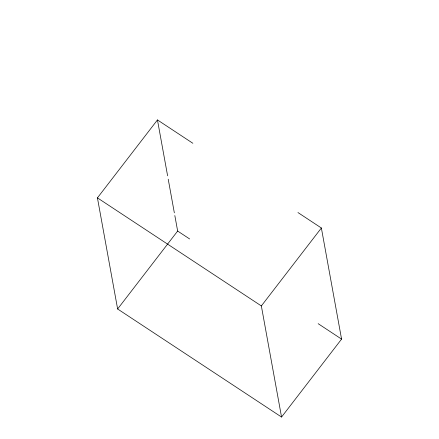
<?xml version="1.0" encoding="UTF-8"?>
<svg xmlns="http://www.w3.org/2000/svg" width="439" height="439" viewBox="0 0 439 439"><rect width="100%" height="100%" fill="white"/><g stroke="black" fill="none" stroke-linecap="round" stroke-linejoin="round"><path stroke-width="0.66" d="M297.96 212.558L321.375 228L341.569 339.111L281.547 417.05L117.625 308.985L97.431 197.868L157.453 119.929L192.864 143.279M117.625 308.985L177.647 231.046L174.832 215.554M281.547 417.05L261.353 305.934L321.375 228M177.647 231.046L189.643 238.953M318.154 323.675L341.569 339.111M97.431 197.868L261.353 305.934M157.453 119.929L167.61 175.825M168.219 179.194L174.343 212.86"/></g></svg>
